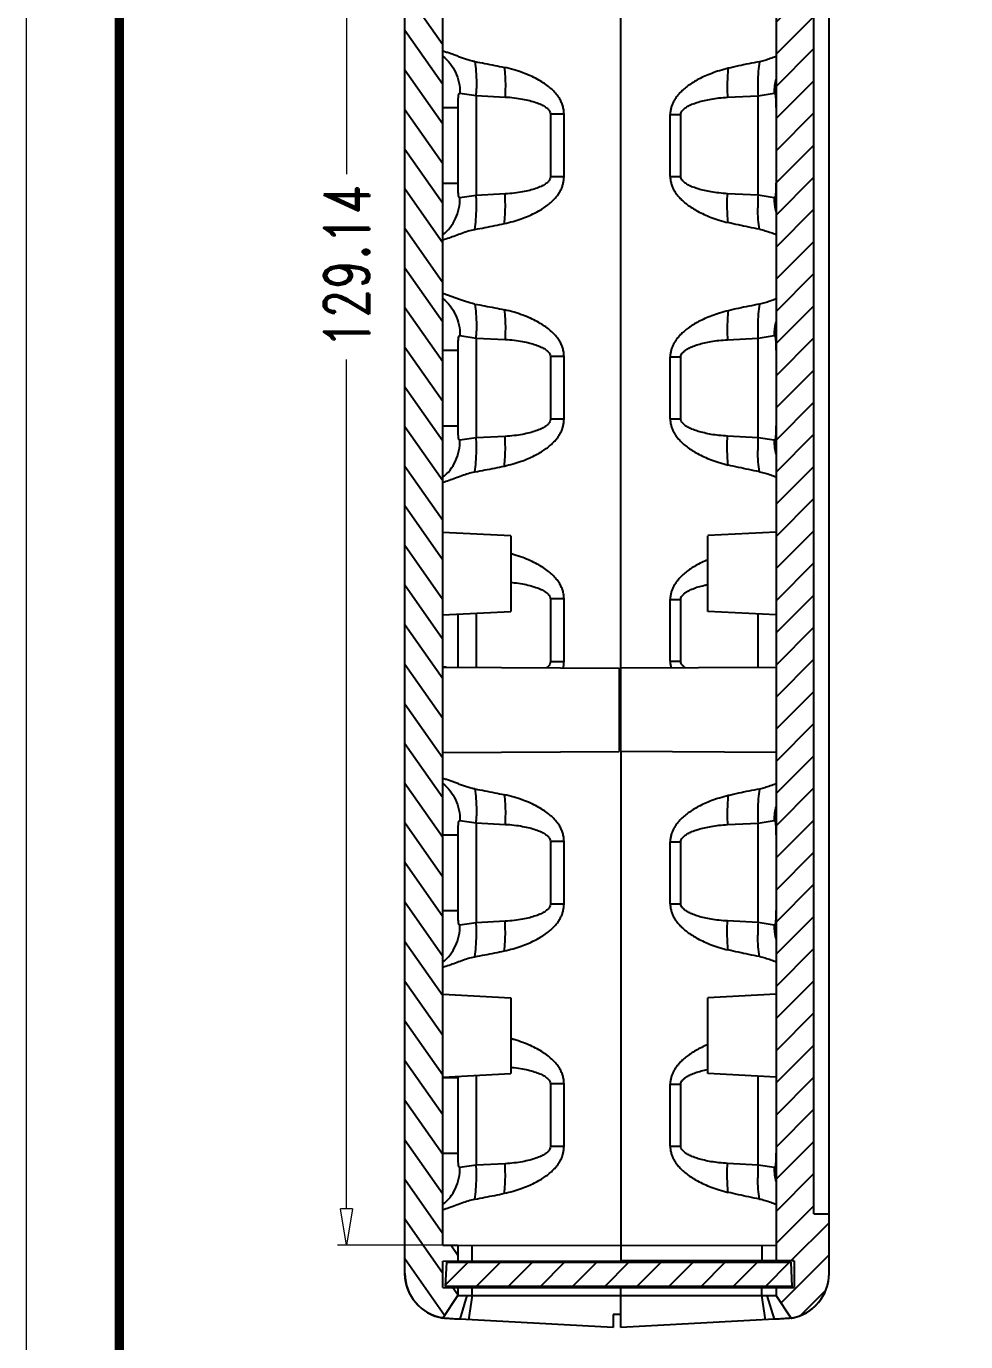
# Model space of a CAD drawing. Header units: millimetres. Extents: x 2279 to 2636, y 1024 to 1272.
# Drawn here: x 2279.2 to 2341.2, y 1108 to 1194.8 of the extents above; entities that cross this region are included whole.
import ezdxf

# ---------------------------------------------------------------- set-up
doc = ezdxf.new("R2010")
doc.units = ezdxf.units.MM
doc.layers.add('06___PRT_ALL_SURFS', color=7, linetype='Continuous')
doc.layers.add('3_ALL_AXES', color=7, linetype='Continuous')
doc.layers.add('dim', color=82, linetype='Continuous', lineweight=9)
doc.layers.add('from', color=7, linetype='Continuous', lineweight=13)
doc.styles.add('ROMAND', font='romand.shx', dxfattribs={"width": 0.75, "bigfont": 'gbcbig.shx'})
doc.dimstyles.new('YanXiu', dxfattribs={"dimtxt": 2.5, "dimasz": 2.2, "dimexe": 1, "dimexo": 0, "dimgap": 0.66, "dimtad": 0, "dimzin": 9, "dimdsep": 46, "dimtxsty": 'ROMAND', "dimblk": 'CLOSEDBLANK', "dimcen": 0, "dimclrd": 3, "dimclre": 3, "dimclrt": 7, "dimazin": 2, "dimtfac": 1, "dimtofl": 0, "dimtmove": 0, "dimatfit": 3, "dimldrblk": 'CLOSEDBLANK', "dimfxl": 1, "dimlwd": 5, "dimlwe": 5, "dimarcsym": 0})
pattern_1 = [(45, (2071.6369, 959.1984), (-1.06066, 1.06066), [])]

# ---------------------------------------------------------------- blocks, each defined once
blk = doc.blocks.new('_ClosedBlank')
at = {"color": 0, "linetype": 'ByBlock', "lineweight": -2}
for p, q in [((-1, 0.167), (0, 0)), ((-1, 0.167), (-1, -0.167)), ((0, 0), (-1, -0.167))]:
    blk.add_line(p, q, dxfattribs=at)
blk = doc.blocks.new('*D46')
at = {"layer": 'Defpoints', "color": 0}
for p in [(2306.724, 1243.503), (2300.37, 1114.364), (2306.724, 1114.364)]:
    blk.add_point(p, dxfattribs=at)
at = {"layer": 'dim', "color": 3, "lineweight": 5}
for p, q in [((2306.724, 1243.503), (2299.77, 1243.503)), ((2300.37, 1241.103), (2300.37, 1185.051)), ((2300.37, 1116.764), (2300.37, 1172.816)), ((2306.724, 1114.364), (2299.77, 1114.364))]:
    blk.add_line(p, q, dxfattribs=at)
at = {"layer": 'dim', "color": 3, "lineweight": 5, "xscale": 2.4, "yscale": 2.4, "zscale": 2.4}
for p, rotation in [((2300.37, 1243.503), 90), ((2300.37, 1114.364), 270)]:
    blk.add_blockref('_ClosedBlank', p, dxfattribs=dict(at, rotation=rotation))
at = {"layer": 'dim', "color": 7, "insert": (2300.37, 1178.934), "char_height": 3, "attachment_point": 5, "rotation": 90, "style": 'ROMAND'}
blk.add_mtext('129.14', dxfattribs=at)

msp = doc.modelspace()

# ---------------------------------------------------------------- hatches: boundary and pattern name
at = {"linetype": 'Continuous'}
h = msp.add_hatch(dxfattribs=at)
h.set_pattern_fill('DEFAULT__6', color=2, scale=1.5, angle=125, style=0, pattern_type=0)
h.set_pattern_definition([(125, (2071.6369, 959.1984), (-1.228728, -0.8603647), [])])
edge = h.paths.add_edge_path()
edge.add_line((2304.224, 1112.501), (2304.224, 1245.366))
edge.add_spline(control_points=[(2304.224, 1245.366), (2304.224, 1246.898), (2305.213, 1248.069), (2306.724, 1248.324)], knot_values=[0, 0, 0, 0, 1, 1, 1, 1], weights=[1, 0.842508, 0.842508, 1], degree=3, periodic=0)
edge.add_line((2306.724, 1248.324), (2307.724, 1246.834))
edge.add_line((2307.724, 1246.834), (2307.724, 1246.315))
edge.add_line((2306.724, 1246.313), (2307.724, 1246.315))
edge.add_line((2306.724, 1244.554), (2306.724, 1246.313))
edge.add_line((2306.724, 1244.554), (2307.724, 1244.552))
edge.add_line((2307.724, 1244.552), (2307.724, 1243.505))
edge.add_line((2306.724, 1243.503), (2307.724, 1243.505))
edge.add_line((2306.724, 1114.364), (2306.724, 1243.503))
edge.add_line((2306.724, 1114.364), (2307.724, 1114.362))
edge.add_line((2307.724, 1114.362), (2307.724, 1113.315))
edge.add_line((2306.724, 1113.313), (2307.724, 1113.315))
edge.add_line((2306.724, 1111.554), (2306.724, 1113.313))
edge.add_line((2306.724, 1111.554), (2307.724, 1111.552))
edge.add_line((2307.724, 1111.552), (2307.724, 1111.034))
edge.add_line((2306.724, 1109.543), (2307.724, 1111.034))
edge.add_spline(control_points=[(2306.724, 1109.543), (2305.213, 1109.798), (2304.224, 1110.969), (2304.224, 1112.501)], knot_values=[0, 0, 0, 0, 1, 1, 1, 1], weights=[1, 0.842508, 0.842508, 1], degree=3, periodic=0)
h = msp.add_hatch(dxfattribs=at)
h.set_pattern_fill('DEFAULT__7', color=2, scale=1.5, angle=45, style=0, pattern_type=0)
h.set_pattern_definition(pattern_1)
edge = h.paths.add_edge_path()
edge.add_line((2332.224, 1112.501), (2332.224, 1116.416))
edge.add_spline(control_points=[(2329.724, 1109.543), (2331.235, 1109.798), (2332.224, 1110.969), (2332.224, 1112.501)], knot_values=[0, 0, 0, 0, 1, 1, 1, 1], weights=[1, 0.842508, 0.842508, 1], degree=3, periodic=0)
edge.add_line((2329.724, 1109.543), (2328.724, 1111.034))
edge.add_line((2328.724, 1111.552), (2328.724, 1111.034))
edge.add_line((2329.924, 1111.554), (2328.724, 1111.552))
edge.add_line((2329.924, 1113.314), (2329.924, 1111.554))
edge.add_line((2329.924, 1113.314), (2328.724, 1113.316))
edge.add_line((2328.724, 1244.552), (2328.724, 1113.316))
edge.add_line((2329.924, 1244.554), (2328.724, 1244.552))
edge.add_line((2329.924, 1246.314), (2329.924, 1244.554))
edge.add_line((2329.924, 1246.314), (2328.724, 1246.316))
edge.add_line((2328.724, 1246.834), (2328.724, 1246.316))
edge.add_line((2329.724, 1248.324), (2328.724, 1246.834))
edge.add_spline(control_points=[(2332.224, 1245.366), (2332.224, 1246.898), (2331.235, 1248.069), (2329.724, 1248.324)], knot_values=[0, 0, 0, 0, 1, 1, 1, 1], weights=[1, 0.842508, 0.842508, 1], degree=3, periodic=0)
edge.add_line((2332.224, 1241.451), (2332.224, 1245.366))
edge.add_line((2331.224, 1241.434), (2332.224, 1241.451))
edge.add_line((2331.224, 1116.434), (2331.224, 1241.434))
edge.add_line((2331.224, 1116.434), (2332.224, 1116.416))
h = msp.add_hatch(dxfattribs=at)
h.set_pattern_fill('DEFAULT__5', color=2, scale=1.5, angle=45, style=0, pattern_type=0)
h.set_pattern_definition(pattern_1)
edge = h.paths.add_edge_path()
edge.add_line((2306.958, 1113.234), (2329.69, 1113.234))
edge.add_line((2329.69, 1113.234), (2329.774, 1111.634))
edge.add_line((2329.774, 1111.634), (2306.874, 1111.634))
edge.add_line((2306.958, 1113.234), (2306.874, 1111.634))

# ---------------------------------------------------------------- linework, layer by layer
at = {"color": 7, "linetype": 'Continuous'}
for p, q in [((2304.224, 1112.501), (2304.224, 1245.366)), ((2304.224, 1112.501), (2304.224, 1245.366)), ((2332.224, 1112.501), (2332.224, 1245.366)), ((2328.724, 1244.552), (2328.724, 1113.316)), ((2328.724, 1244.552), (2328.724, 1113.316)), ((2306.724, 1114.364), (2306.724, 1243.503)), ((2306.724, 1114.364), (2306.724, 1243.503)), ((2331.224, 1116.434), (2331.224, 1241.434)), ((2331.224, 1116.434), (2331.224, 1241.434)), ((2318.474, 1146.935), (2318.474, 1205.434)), ((2306.724, 1189.43), (2307.733, 1189.43)), ((2314.725, 1189.006), (2313.824, 1189.006)), ((2314.725, 1184.862), (2314.725, 1189.006)), ((2321.737, 1188.978), (2322.439, 1188.978)), ((2321.737, 1184.89), (2321.737, 1188.978)), ((2306.724, 1184.437), (2307.733, 1184.437)), ((2314.725, 1184.862), (2313.824, 1184.862)), ((2321.737, 1184.89), (2322.439, 1184.89)), ((2306.724, 1173.43), (2307.733, 1173.43)), ((2314.725, 1173.006), (2313.824, 1173.006)), ((2314.725, 1168.862), (2314.725, 1173.006)), ((2321.737, 1168.89), (2321.737, 1172.978)), ((2321.737, 1172.978), (2322.439, 1172.978)), ((2314.725, 1168.862), (2313.824, 1168.862)), ((2321.737, 1168.89), (2322.439, 1168.89)), ((2306.724, 1168.437), (2307.733, 1168.437)), ((2306.724, 1161.419), (2311.224, 1161.184)), ((2311.224, 1161.183), (2311.224, 1156.184)), ((2328.724, 1161.419), (2324.224, 1161.184)), ((2324.224, 1156.184), (2324.224, 1161.183)), ((2314.725, 1157.006), (2313.824, 1157.006)), ((2314.725, 1152.862), (2314.725, 1157.006)), ((2321.737, 1152.89), (2321.737, 1156.978)), ((2321.737, 1156.978), (2322.439, 1156.978)), ((2306.724, 1155.948), (2311.224, 1156.184)), ((2328.724, 1155.948), (2324.224, 1156.184)), ((2314.725, 1152.862), (2313.824, 1152.862)), ((2321.737, 1152.89), (2322.439, 1152.89)), ((2306.724, 1152.495), (2318.374, 1152.434)), ((2318.374, 1152.433), (2318.374, 1146.935)), ((2328.724, 1152.487), (2318.474, 1152.434)), ((2306.724, 1146.873), (2318.374, 1146.934)), ((2318.474, 1146.934), (2318.474, 1113.234)), ((2328.724, 1146.88), (2318.474, 1146.934)), ((2306.724, 1141.43), (2307.733, 1141.43)), ((2314.725, 1141.006), (2313.824, 1141.006)), ((2314.725, 1136.862), (2314.725, 1141.006)), ((2321.737, 1136.89), (2321.737, 1140.978)), ((2321.737, 1140.978), (2322.439, 1140.978)), ((2306.724, 1136.437), (2307.733, 1136.437)), ((2314.725, 1136.862), (2313.824, 1136.862)), ((2321.737, 1136.89), (2322.439, 1136.89)), ((2306.724, 1130.919), (2311.224, 1130.684)), ((2311.224, 1130.683), (2311.224, 1125.684)), ((2328.724, 1130.919), (2324.224, 1130.684)), ((2324.224, 1125.684), (2324.224, 1130.683)), ((2306.724, 1125.448), (2311.224, 1125.684)), ((2306.724, 1125.43), (2307.733, 1125.43)), ((2328.724, 1125.448), (2324.224, 1125.684)), ((2314.725, 1125.006), (2313.824, 1125.006)), ((2314.725, 1120.862), (2314.725, 1125.006)), ((2321.737, 1120.89), (2321.737, 1124.978)), ((2321.737, 1124.978), (2322.439, 1124.978)), ((2314.725, 1120.862), (2313.824, 1120.862)), ((2321.737, 1120.89), (2322.439, 1120.89)), ((2306.724, 1120.437), (2307.733, 1120.437)), ((2331.224, 1116.434), (2332.224, 1116.416)), ((2331.224, 1116.434), (2332.224, 1116.416)), ((2332.224, 1112.501), (2332.224, 1116.416)), ((2306.724, 1114.364), (2318.474, 1114.334)), ((2306.724, 1114.364), (2307.724, 1114.362)), ((2307.724, 1114.362), (2307.724, 1113.315)), ((2307.724, 1114.362), (2307.724, 1113.315)), ((2308.671, 1113.317), (2308.671, 1114.359)), ((2318.474, 1114.334), (2328.724, 1114.36)), ((2327.776, 1114.358), (2327.776, 1113.317)), ((2306.724, 1113.313), (2318.474, 1113.334)), ((2306.724, 1113.313), (2307.724, 1113.315)), ((2306.724, 1111.554), (2306.724, 1113.313)), ((2306.724, 1111.554), (2306.724, 1113.313)), ((2306.958, 1113.234), (2306.874, 1111.634)), ((2306.958, 1113.234), (2306.874, 1111.634)), ((2306.958, 1113.234), (2329.69, 1113.234)), ((2306.958, 1113.234), (2329.69, 1113.234)), ((2329.924, 1113.314), (2318.474, 1113.334)), ((2329.924, 1113.314), (2328.724, 1113.316)), ((2329.69, 1113.234), (2329.774, 1111.634)), ((2329.69, 1113.234), (2329.774, 1111.634)), ((2329.924, 1113.314), (2329.924, 1111.554)), ((2329.924, 1113.314), (2329.924, 1111.554)), ((2306.724, 1111.554), (2318.474, 1111.534)), ((2306.724, 1111.554), (2307.724, 1111.552)), ((2329.774, 1111.634), (2306.874, 1111.634)), ((2329.774, 1111.634), (2306.874, 1111.634)), ((2307.724, 1111.552), (2307.724, 1111.034)), ((2307.724, 1111.552), (2307.724, 1111.034)), ((2308.671, 1111.034), (2308.671, 1111.551)), ((2318.474, 1108.934), (2318.474, 1111.634)), ((2318.474, 1111.534), (2329.924, 1111.554)), ((2327.776, 1111.034), (2327.776, 1111.55)), ((2329.924, 1111.554), (2328.724, 1111.552)), ((2328.724, 1111.552), (2328.724, 1111.034)), ((2328.724, 1111.552), (2328.724, 1111.034)), ((2306.724, 1109.543), (2307.724, 1111.034)), ((2306.724, 1109.543), (2307.724, 1111.034)), ((2308.302, 1111.034), (2307.837, 1109.465)), ((2308.671, 1111.034), (2308.43, 1109.434)), ((2308.671, 1111.034), (2327.776, 1111.034)), ((2328.018, 1109.434), (2327.776, 1111.034)), ((2328.611, 1109.465), (2328.141, 1111.034)), ((2329.724, 1109.543), (2328.724, 1111.034)), ((2329.724, 1109.543), (2328.724, 1111.034)), ((2317.974, 1108.934), (2307.837, 1109.465)), ((2318.474, 1109.788), (2317.974, 1109.784)), ((2317.974, 1109.784), (2317.974, 1108.934)), ((2328.611, 1109.465), (2318.474, 1108.934))]:
    msp.add_line(p, q, dxfattribs=at)
for centre, radius, start, end in [((2340.923, 1190.921), 13.406, 179.42987, 181.00403), ((2331.841, 1190.417), 3.247, 163.74061, 180.53272), ((2293.917, 1190.952), 15.029, 357.23345, 359.02519), ((2341.778, 1190.937), 14.262, 181.00804, 182.88206), ((2293.917, 1182.915), 15.029, 0.97481, 2.76655), ((2341.778, 1182.93), 14.262, 177.11794, 178.99196), ((2331.841, 1183.451), 3.247, 179.46674, 196.26082), ((2340.923, 1182.946), 13.406, 178.99597, 180.57015), ((2293.917, 1174.952), 15.029, 357.23345, 359.02519), ((2340.923, 1174.921), 13.406, 179.42987, 181.00403), ((2341.778, 1174.937), 14.262, 181.00804, 182.88206), ((2331.841, 1174.417), 3.247, 163.74061, 180.53272), ((2293.917, 1166.915), 15.029, 0.97481, 2.76655), ((2341.778, 1166.93), 14.262, 177.11794, 178.99196), ((2340.923, 1166.946), 13.406, 178.99597, 180.57015), ((2331.841, 1167.451), 3.247, 179.46674, 196.26082), ((2327.215, 1152.375), 7.814, 112.52002, 113.41391), ((2323.498, 1152.894), 1.761, 180.14838, 194.59979), ((2331.841, 1142.417), 3.247, 163.74061, 180.53272), ((2293.917, 1142.952), 15.029, 357.23345, 359.02519), ((2340.923, 1142.921), 13.406, 179.42987, 181.00403), ((2341.778, 1142.937), 14.262, 181.00804, 182.88206), ((2293.917, 1134.915), 15.029, 0.97481, 2.76655), ((2341.778, 1134.93), 14.262, 177.11794, 178.99196), ((2340.923, 1134.946), 13.406, 178.99597, 180.57015), ((2331.841, 1135.451), 3.247, 179.46674, 196.26082), ((2308.808, 1118.952), 9.347, 74.44168, 75.01257), ((2293.917, 1118.915), 15.029, 0.97481, 2.76655), ((2340.923, 1118.946), 13.406, 178.99597, 180.57015), ((2341.778, 1118.93), 14.262, 177.11794, 178.99196), ((2331.841, 1119.451), 3.247, 179.46674, 196.26082), ((2307.224, 1112.501), 3, 180, 260.40593), ((2329.224, 1112.501), 3, 279.59407, 0)]:
    msp.add_arc(centre, radius, start, end, dxfattribs=at)
for points, start_tangent, end_tangent in [([(2308.838, 1192.47), (2308.511, 1192.544), (2308.221, 1192.633), (2307.955, 1192.725), (2307.705, 1192.818), (2307.461, 1192.909), (2307.217, 1192.997), (2306.972, 1193.081), (2306.724, 1193.157)], (-0.984557, 0.175066), (-0.960427, 0.278532)), ([(2306.724, 1192.831), (2307.201, 1192.352), (2307.561, 1191.763), (2307.782, 1191.095), (2307.854, 1190.388)], (0.786658, -0.617389), (-0.008303, -0.999966)), ([(2328.724, 1192.805), (2328.341, 1192.665), (2327.978, 1192.547), (2327.632, 1192.464)], (-0.93581, -0.352505), (-0.982588, -0.185795)), ([(2308.838, 1192.47), (2309.498, 1192.349), (2310.147, 1192.221), (2310.786, 1192.087)], (0.984586, -0.174902), (0.977128, -0.212654)), ([(2308.838, 1192.47), (2308.914, 1191.828), (2308.945, 1191.061), (2308.944, 1190.697)], (0.171694, -0.98515), (-0.016828, -0.999858)), ([(2314.725, 1189.006), (2314.703, 1189.285), (2314.642, 1189.556), (2314.541, 1189.815), (2314.401, 1190.068), (2314.218, 1190.32), (2313.983, 1190.574), (2313.693, 1190.827), (2313.349, 1191.074), (2312.954, 1191.308), (2312.504, 1191.53), (2311.996, 1191.737), (2311.425, 1191.925), (2310.786, 1192.087)], (-0.005317, 0.999986), (-0.977139, 0.212602)), ([(2310.786, 1192.087), (2310.836, 1191.5), (2310.852, 1190.835), (2310.835, 1190.132)], (0.120755, -0.992682), (-0.048083, -0.998843)), ([(2325.565, 1192.026), (2324.992, 1191.87), (2324.48, 1191.695), (2324.021, 1191.507), (2323.613, 1191.308), (2323.25, 1191.101), (2322.93, 1190.886), (2322.653, 1190.668), (2322.419, 1190.45), (2322.228, 1190.237), (2322.075, 1190.03), (2321.954, 1189.826), (2321.861, 1189.622), (2321.793, 1189.413), (2321.751, 1189.197), (2321.737, 1188.978)], (-0.972516, -0.232835), (-0.003102, -0.999995)), ([(2325.565, 1192.026), (2325.515, 1191.448), (2325.499, 1190.799), (2325.517, 1190.114)], (-0.121038, -0.992648), (0.05009, -0.998745)), ([(2327.632, 1192.464), (2326.929, 1192.326), (2326.24, 1192.18), (2325.565, 1192.026)], (-0.982609, -0.185688), (-0.972509, -0.232866)), ([(2327.632, 1192.464), (2327.551, 1191.823), (2327.518, 1191.054)], (-0.181681, -0.983357), (-0.010074, -0.999949)), ([(2310.786, 1181.78), (2311.365, 1181.925), (2311.886, 1182.09), (2312.354, 1182.271), (2312.774, 1182.465), (2313.148, 1182.669), (2313.481, 1182.882), (2313.769, 1183.101), (2314.012, 1183.322), (2314.211, 1183.538), (2314.37, 1183.751), (2314.497, 1183.964), (2314.596, 1184.179), (2314.667, 1184.4), (2314.709, 1184.629), (2314.725, 1184.862)], (0.977139, 0.212602), (0.005323, 0.999986)), ([(2321.737, 1184.89), (2321.755, 1184.646), (2321.805, 1184.409), (2321.888, 1184.18), (2322.002, 1183.955), (2322.15, 1183.731), (2322.339, 1183.502), (2322.573, 1183.27), (2322.852, 1183.039), (2323.177, 1182.813), (2323.547, 1182.595), (2323.967, 1182.385), (2324.44, 1182.187), (2324.971, 1182.004), (2325.565, 1181.842)], (0.00313, -0.999995), (0.972516, -0.232835)), ([(2306.724, 1181.036), (2307.201, 1181.515), (2307.561, 1182.105), (2307.782, 1182.772), (2307.854, 1183.479)], (0.786643, 0.617408), (-0.008293, 0.999966)), ([(2310.786, 1181.78), (2310.836, 1182.368), (2310.852, 1183.032), (2310.835, 1183.736)], (0.120755, 0.992682), (-0.048083, 0.998843)), ([(2325.565, 1181.842), (2325.515, 1182.42), (2325.499, 1183.068), (2325.517, 1183.753)], (-0.121038, 0.992648), (0.05009, 0.998745)), ([(2308.838, 1181.397), (2308.914, 1182.039), (2308.945, 1182.807), (2308.944, 1183.171)], (0.171694, 0.98515), (-0.016828, 0.999858)), ([(2327.632, 1181.403), (2327.551, 1182.045), (2327.518, 1182.813)], (-0.181681, 0.983357), (-0.010074, 0.999949)), ([(2308.838, 1181.397), (2309.498, 1181.519), (2310.147, 1181.646), (2310.786, 1181.78)], (0.984586, 0.174902), (0.977128, 0.212654)), ([(2327.632, 1181.403), (2326.929, 1181.541), (2326.24, 1181.687), (2325.565, 1181.842)], (-0.982609, 0.185688), (-0.972509, 0.232866)), ([(2306.724, 1180.71), (2307.142, 1180.844), (2307.56, 1180.995), (2307.978, 1181.15), (2308.403, 1181.293), (2308.838, 1181.397)], (0.960426, 0.278534), (0.984557, 0.175062)), ([(2327.632, 1181.403), (2328.005, 1181.312), (2328.373, 1181.191), (2328.724, 1181.062)], (0.982589, -0.185795), (0.93581, -0.352505)), ([(2308.838, 1176.47), (2308.511, 1176.544), (2308.221, 1176.633), (2307.955, 1176.725), (2307.705, 1176.818), (2307.461, 1176.909), (2307.217, 1176.997), (2306.972, 1177.081), (2306.724, 1177.157)], (-0.984557, 0.175066), (-0.960427, 0.278532)), ([(2306.724, 1176.831), (2307.201, 1176.352), (2307.561, 1175.763), (2307.782, 1175.095), (2307.854, 1174.388)], (0.786658, -0.617389), (-0.008303, -0.999966)), ([(2308.838, 1176.47), (2309.498, 1176.349), (2310.147, 1176.221), (2310.786, 1176.087)], (0.984586, -0.174902), (0.977128, -0.212654)), ([(2308.838, 1176.47), (2308.914, 1175.828), (2308.945, 1175.061), (2308.944, 1174.697)], (0.171694, -0.98515), (-0.016828, -0.999858)), ([(2327.632, 1176.464), (2326.929, 1176.326), (2326.24, 1176.18), (2325.565, 1176.026)], (-0.982609, -0.185688), (-0.972509, -0.232866)), ([(2327.632, 1176.464), (2327.551, 1175.823), (2327.518, 1175.054)], (-0.181681, -0.983357), (-0.010074, -0.999949)), ([(2328.724, 1176.805), (2328.341, 1176.665), (2327.978, 1176.547), (2327.632, 1176.464)], (-0.93581, -0.352505), (-0.982588, -0.185795)), ([(2314.725, 1173.006), (2314.703, 1173.285), (2314.642, 1173.556), (2314.541, 1173.815), (2314.401, 1174.068), (2314.218, 1174.32), (2313.983, 1174.574), (2313.693, 1174.827), (2313.349, 1175.074), (2312.954, 1175.308), (2312.504, 1175.53), (2311.996, 1175.737), (2311.425, 1175.925), (2310.786, 1176.087)], (-0.005317, 0.999986), (-0.977139, 0.212602)), ([(2310.786, 1176.087), (2310.836, 1175.5), (2310.852, 1174.835), (2310.835, 1174.132)], (0.120755, -0.992682), (-0.048083, -0.998843)), ([(2325.565, 1176.026), (2324.992, 1175.87), (2324.48, 1175.695), (2324.021, 1175.507), (2323.613, 1175.308), (2323.25, 1175.101), (2322.93, 1174.886), (2322.653, 1174.668), (2322.419, 1174.45), (2322.228, 1174.237), (2322.075, 1174.03), (2321.954, 1173.826), (2321.861, 1173.622), (2321.793, 1173.413), (2321.751, 1173.197), (2321.737, 1172.978)], (-0.972516, -0.232835), (-0.003102, -0.999995)), ([(2325.565, 1176.026), (2325.515, 1175.448), (2325.499, 1174.799), (2325.517, 1174.114)], (-0.121038, -0.992648), (0.05009, -0.998745)), ([(2310.786, 1165.78), (2311.365, 1165.925), (2311.886, 1166.09), (2312.354, 1166.271), (2312.774, 1166.465), (2313.148, 1166.669), (2313.481, 1166.882), (2313.769, 1167.101), (2314.012, 1167.322), (2314.211, 1167.538), (2314.37, 1167.751), (2314.497, 1167.964), (2314.596, 1168.179), (2314.667, 1168.4), (2314.709, 1168.629), (2314.725, 1168.862)], (0.977139, 0.212602), (0.005323, 0.999986)), ([(2321.737, 1168.89), (2321.755, 1168.646), (2321.805, 1168.409), (2321.888, 1168.18), (2322.002, 1167.955), (2322.15, 1167.731), (2322.339, 1167.502), (2322.573, 1167.27), (2322.852, 1167.039), (2323.177, 1166.813), (2323.547, 1166.595), (2323.967, 1166.385), (2324.44, 1166.187), (2324.971, 1166.004), (2325.565, 1165.842)], (0.00313, -0.999995), (0.972516, -0.232835)), ([(2310.786, 1165.78), (2310.836, 1166.368), (2310.852, 1167.032), (2310.835, 1167.736)], (0.120755, 0.992682), (-0.048083, 0.998843)), ([(2325.565, 1165.842), (2325.515, 1166.42), (2325.499, 1167.068), (2325.517, 1167.753)], (-0.121038, 0.992648), (0.05009, 0.998745)), ([(2306.724, 1165.036), (2307.201, 1165.515), (2307.561, 1166.105), (2307.782, 1166.772), (2307.854, 1167.479)], (0.786643, 0.617408), (-0.008293, 0.999966)), ([(2308.838, 1165.397), (2308.914, 1166.039), (2308.945, 1166.807), (2308.944, 1167.171)], (0.171694, 0.98515), (-0.016828, 0.999858)), ([(2327.632, 1165.403), (2327.551, 1166.045), (2327.518, 1166.813)], (-0.181681, 0.983357), (-0.010074, 0.999949)), ([(2306.724, 1164.71), (2307.142, 1164.844), (2307.56, 1164.995), (2307.978, 1165.15), (2308.403, 1165.293), (2308.838, 1165.397)], (0.960426, 0.278534), (0.984557, 0.175062)), ([(2308.838, 1165.397), (2309.498, 1165.519), (2310.147, 1165.646), (2310.786, 1165.78)], (0.984586, 0.174902), (0.977128, 0.212654)), ([(2327.632, 1165.403), (2326.929, 1165.541), (2326.24, 1165.687), (2325.565, 1165.842)], (-0.982609, 0.185688), (-0.972509, 0.232866)), ([(2327.632, 1165.403), (2328.005, 1165.312), (2328.373, 1165.191), (2328.724, 1165.062)], (0.982589, -0.185795), (0.93581, -0.352505)), ([(2314.725, 1157.006), (2314.703, 1157.285), (2314.642, 1157.556), (2314.541, 1157.815), (2314.401, 1158.068), (2314.218, 1158.32), (2313.983, 1158.574), (2313.693, 1158.827), (2313.349, 1159.074), (2312.954, 1159.308), (2312.504, 1159.53), (2311.996, 1159.737), (2311.425, 1159.925), (2311.225, 1159.981)], (-0.005317, 0.999986), (-0.965981, 0.258613)), ([(2324.11, 1159.546), (2324.021, 1159.507), (2323.613, 1159.308), (2323.25, 1159.101), (2322.93, 1158.886), (2322.653, 1158.668), (2322.419, 1158.45), (2322.228, 1158.237), (2322.075, 1158.03), (2321.954, 1157.826), (2321.861, 1157.622), (2321.793, 1157.413), (2321.751, 1157.197), (2321.737, 1156.978)], (-0.917644, -0.397403), (-0.003102, -0.999995)), ([(2314.679, 1152.452), (2314.709, 1152.629), (2314.725, 1152.862)], (0.214556, 0.976712), (0.005323, 0.999986)), ([(2306.724, 1152.541), (2306.952, 1152.508), (2306.99, 1152.497)], (0.998936, -0.046109), (0.954999, -0.29661)), ([(2308.838, 1144.47), (2308.511, 1144.544), (2308.221, 1144.633), (2307.955, 1144.725), (2307.705, 1144.818), (2307.461, 1144.909), (2307.217, 1144.997), (2306.972, 1145.081), (2306.724, 1145.157)], (-0.984557, 0.175066), (-0.960427, 0.278532)), ([(2306.724, 1144.831), (2307.201, 1144.352), (2307.561, 1143.763), (2307.782, 1143.095), (2307.854, 1142.388)], (0.786658, -0.617389), (-0.008303, -0.999966)), ([(2308.838, 1144.47), (2309.498, 1144.349), (2310.147, 1144.221), (2310.786, 1144.087)], (0.984586, -0.174902), (0.977128, -0.212654)), ([(2308.838, 1144.47), (2308.914, 1143.828), (2308.945, 1143.061), (2308.944, 1142.697)], (0.171694, -0.98515), (-0.016828, -0.999858)), ([(2327.632, 1144.464), (2326.929, 1144.326), (2326.24, 1144.18), (2325.565, 1144.026)], (-0.982609, -0.185688), (-0.972509, -0.232866)), ([(2327.632, 1144.464), (2327.551, 1143.823), (2327.518, 1143.054)], (-0.181681, -0.983357), (-0.010074, -0.999949)), ([(2328.724, 1144.805), (2328.341, 1144.665), (2327.978, 1144.547), (2327.632, 1144.464)], (-0.93581, -0.352505), (-0.982588, -0.185795)), ([(2314.725, 1141.006), (2314.703, 1141.285), (2314.642, 1141.556), (2314.541, 1141.815), (2314.401, 1142.068), (2314.218, 1142.32), (2313.983, 1142.574), (2313.693, 1142.827), (2313.349, 1143.074), (2312.954, 1143.308), (2312.504, 1143.53), (2311.996, 1143.737), (2311.425, 1143.925), (2310.786, 1144.087)], (-0.005317, 0.999986), (-0.977139, 0.212602)), ([(2310.786, 1144.087), (2310.836, 1143.5), (2310.852, 1142.835), (2310.835, 1142.132)], (0.120755, -0.992682), (-0.048083, -0.998843)), ([(2325.565, 1144.026), (2324.992, 1143.87), (2324.48, 1143.695), (2324.021, 1143.507), (2323.613, 1143.308), (2323.25, 1143.101), (2322.93, 1142.886), (2322.653, 1142.668), (2322.419, 1142.45), (2322.228, 1142.237), (2322.075, 1142.03), (2321.954, 1141.826), (2321.861, 1141.622), (2321.793, 1141.413), (2321.751, 1141.197), (2321.737, 1140.978)], (-0.972516, -0.232835), (-0.003102, -0.999995)), ([(2325.565, 1144.026), (2325.515, 1143.448), (2325.499, 1142.799), (2325.517, 1142.114)], (-0.121038, -0.992648), (0.05009, -0.998745)), ([(2310.786, 1133.78), (2311.365, 1133.925), (2311.886, 1134.09), (2312.354, 1134.271), (2312.774, 1134.465), (2313.148, 1134.669), (2313.481, 1134.882), (2313.769, 1135.101), (2314.012, 1135.322), (2314.211, 1135.538), (2314.37, 1135.751), (2314.497, 1135.964), (2314.596, 1136.179), (2314.667, 1136.4), (2314.709, 1136.629), (2314.725, 1136.862)], (0.977139, 0.212602), (0.005323, 0.999986)), ([(2321.737, 1136.89), (2321.755, 1136.646), (2321.805, 1136.409), (2321.888, 1136.18), (2322.002, 1135.955), (2322.15, 1135.731), (2322.339, 1135.502), (2322.573, 1135.27), (2322.852, 1135.039), (2323.177, 1134.813), (2323.547, 1134.595), (2323.967, 1134.385), (2324.44, 1134.187), (2324.971, 1134.004), (2325.565, 1133.842)], (0.00313, -0.999995), (0.972516, -0.232835)), ([(2310.786, 1133.78), (2310.836, 1134.368), (2310.852, 1135.032), (2310.835, 1135.736)], (0.120755, 0.992682), (-0.048083, 0.998843)), ([(2325.565, 1133.842), (2325.515, 1134.42), (2325.499, 1135.068), (2325.517, 1135.753)], (-0.121038, 0.992648), (0.05009, 0.998745)), ([(2306.724, 1133.036), (2307.201, 1133.515), (2307.561, 1134.105), (2307.782, 1134.772), (2307.854, 1135.479)], (0.786643, 0.617408), (-0.008293, 0.999966)), ([(2308.838, 1133.397), (2308.914, 1134.039), (2308.945, 1134.807), (2308.944, 1135.171)], (0.171694, 0.98515), (-0.016828, 0.999858)), ([(2327.632, 1133.403), (2327.551, 1134.045), (2327.518, 1134.813)], (-0.181681, 0.983357), (-0.010074, 0.999949)), ([(2308.838, 1133.397), (2309.498, 1133.519), (2310.147, 1133.646), (2310.786, 1133.78)], (0.984586, 0.174902), (0.977128, 0.212654)), ([(2327.632, 1133.403), (2326.929, 1133.541), (2326.24, 1133.687), (2325.565, 1133.842)], (-0.982609, 0.185688), (-0.972509, 0.232866)), ([(2306.724, 1132.71), (2307.142, 1132.844), (2307.56, 1132.995), (2307.978, 1133.15), (2308.403, 1133.293), (2308.838, 1133.397)], (0.960426, 0.278534), (0.984557, 0.175062)), ([(2327.632, 1133.403), (2328.005, 1133.312), (2328.373, 1133.191), (2328.724, 1133.062)], (0.982589, -0.185795), (0.93581, -0.352505)), ([(2314.725, 1125.006), (2314.703, 1125.285), (2314.642, 1125.556), (2314.541, 1125.815), (2314.401, 1126.068), (2314.218, 1126.32), (2313.983, 1126.574), (2313.693, 1126.827), (2313.349, 1127.074), (2312.954, 1127.308), (2312.504, 1127.53), (2311.996, 1127.737), (2311.425, 1127.925), (2311.315, 1127.956)], (-0.005317, 0.999986), (-0.963356, 0.268225)), ([(2324.222, 1127.594), (2324.021, 1127.507), (2323.613, 1127.308), (2323.25, 1127.101), (2322.93, 1126.886), (2322.653, 1126.668), (2322.419, 1126.45), (2322.228, 1126.237), (2322.075, 1126.03), (2321.954, 1125.826), (2321.861, 1125.622), (2321.793, 1125.413), (2321.751, 1125.197), (2321.737, 1124.978)], (-0.923732, -0.383039), (-0.003102, -0.999995)), ([(2310.786, 1117.78), (2311.365, 1117.925), (2311.886, 1118.09), (2312.354, 1118.271), (2312.774, 1118.465), (2313.148, 1118.669), (2313.481, 1118.882), (2313.769, 1119.101), (2314.012, 1119.322), (2314.211, 1119.538), (2314.37, 1119.751), (2314.497, 1119.964), (2314.596, 1120.179), (2314.667, 1120.4), (2314.709, 1120.629), (2314.725, 1120.862)], (0.977139, 0.212602), (0.005323, 0.999986)), ([(2321.737, 1120.89), (2321.755, 1120.646), (2321.805, 1120.409), (2321.888, 1120.18), (2322.002, 1119.955), (2322.15, 1119.731), (2322.339, 1119.502), (2322.573, 1119.27), (2322.852, 1119.039), (2323.177, 1118.813), (2323.547, 1118.595), (2323.967, 1118.385), (2324.44, 1118.187), (2324.971, 1118.004), (2325.565, 1117.842)], (0.00313, -0.999995), (0.972516, -0.232835)), ([(2306.724, 1117.036), (2307.201, 1117.515), (2307.561, 1118.105), (2307.782, 1118.772), (2307.854, 1119.479)], (0.786643, 0.617408), (-0.008293, 0.999966)), ([(2308.838, 1117.397), (2308.914, 1118.039), (2308.945, 1118.807), (2308.944, 1119.171)], (0.171694, 0.98515), (-0.016828, 0.999858)), ([(2310.786, 1117.78), (2310.836, 1118.368), (2310.852, 1119.032), (2310.835, 1119.736)], (0.120755, 0.992682), (-0.048083, 0.998843)), ([(2325.565, 1117.842), (2325.515, 1118.42), (2325.499, 1119.068), (2325.517, 1119.753)], (-0.121038, 0.992648), (0.05009, 0.998745)), ([(2327.632, 1117.403), (2327.551, 1118.045), (2327.518, 1118.813)], (-0.181681, 0.983357), (-0.010074, 0.999949)), ([(2306.724, 1116.71), (2307.142, 1116.844), (2307.56, 1116.995), (2307.978, 1117.15), (2308.403, 1117.293), (2308.838, 1117.397)], (0.960426, 0.278534), (0.984557, 0.175062)), ([(2308.838, 1117.397), (2309.498, 1117.519), (2310.147, 1117.646), (2310.786, 1117.78)], (0.984586, 0.174902), (0.977128, 0.212654)), ([(2327.632, 1117.403), (2326.929, 1117.541), (2326.24, 1117.687), (2325.565, 1117.842)], (-0.982609, 0.185688), (-0.972509, 0.232866)), ([(2327.632, 1117.403), (2328.005, 1117.312), (2328.373, 1117.191), (2328.724, 1117.062)], (0.982589, -0.185795), (0.93581, -0.352505)), ([(2306.724, 1109.543), (2306.694, 1109.548), (2306.664, 1109.554), (2306.634, 1109.56), (2306.604, 1109.566), (2306.574, 1109.572), (2306.544, 1109.579), (2306.514, 1109.586), (2306.484, 1109.594), (2306.453, 1109.602), (2306.423, 1109.61), (2306.393, 1109.618), (2306.363, 1109.627), (2306.333, 1109.637), (2306.302, 1109.646), (2306.272, 1109.656), (2306.242, 1109.666), (2306.212, 1109.677), (2306.182, 1109.688), (2306.152, 1109.699), (2306.122, 1109.711), (2306.092, 1109.723), (2306.062, 1109.735), (2306.032, 1109.748), (2306.002, 1109.761), (2305.972, 1109.775), (2305.943, 1109.788), (2305.913, 1109.803), (2305.884, 1109.817), (2305.854, 1109.832), (2305.825, 1109.847), (2305.796, 1109.863), (2305.767, 1109.879), (2305.738, 1109.895), (2305.709, 1109.912), (2305.68, 1109.929), (2305.652, 1109.946), (2305.623, 1109.964), (2305.595, 1109.982), (2305.567, 1110), (2305.539, 1110.019), (2305.511, 1110.038), (2305.484, 1110.057), (2305.456, 1110.077), (2305.429, 1110.097), (2305.402, 1110.118), (2305.375, 1110.139), (2305.348, 1110.16), (2305.322, 1110.181), (2305.296, 1110.203), (2305.27, 1110.225), (2305.244, 1110.247), (2305.218, 1110.27), (2305.193, 1110.293), (2305.168, 1110.316), (2305.143, 1110.34), (2305.119, 1110.364), (2305.095, 1110.388), (2305.071, 1110.412), (2305.047, 1110.437), (2305.023, 1110.462), (2305, 1110.487), (2304.977, 1110.513), (2304.955, 1110.539), (2304.932, 1110.565), (2304.91, 1110.591), (2304.889, 1110.618), (2304.867, 1110.644), (2304.846, 1110.671), (2304.826, 1110.699), (2304.805, 1110.726), (2304.785, 1110.754), (2304.765, 1110.782), (2304.746, 1110.81), (2304.727, 1110.838), (2304.708, 1110.867), (2304.689, 1110.896), (2304.671, 1110.925), (2304.654, 1110.954), (2304.636, 1110.983), (2304.619, 1111.013), (2304.602, 1111.042), (2304.586, 1111.072), (2304.57, 1111.102), (2304.554, 1111.132), (2304.539, 1111.162), (2304.524, 1111.193), (2304.51, 1111.223), (2304.495, 1111.254), (2304.482, 1111.284), (2304.468, 1111.315), (2304.455, 1111.346), (2304.442, 1111.377), (2304.43, 1111.408), (2304.418, 1111.439), (2304.406, 1111.47), (2304.395, 1111.502), (2304.384, 1111.533), (2304.374, 1111.564), (2304.364, 1111.596), (2304.354, 1111.627), (2304.344, 1111.659), (2304.335, 1111.69), (2304.327, 1111.722), (2304.318, 1111.753), (2304.311, 1111.785), (2304.303, 1111.816), (2304.296, 1111.848), (2304.289, 1111.88), (2304.282, 1111.911), (2304.276, 1111.943), (2304.27, 1111.974), (2304.265, 1112.006), (2304.26, 1112.037), (2304.255, 1112.069), (2304.251, 1112.1), (2304.247, 1112.131), (2304.243, 1112.162), (2304.24, 1112.194), (2304.237, 1112.225), (2304.234, 1112.256), (2304.231, 1112.287), (2304.229, 1112.318), (2304.228, 1112.349), (2304.226, 1112.379), (2304.225, 1112.41), (2304.224, 1112.44), (2304.224, 1112.471), (2304.224, 1112.501)], (-0.986013, 0.166667), (0, 1)), ([(2329.724, 1109.543), (2329.754, 1109.548), (2329.784, 1109.554), (2329.814, 1109.56), (2329.844, 1109.566), (2329.874, 1109.572), (2329.904, 1109.579), (2329.934, 1109.586), (2329.964, 1109.594), (2329.994, 1109.602), (2330.024, 1109.61), (2330.054, 1109.618), (2330.085, 1109.627), (2330.115, 1109.637), (2330.145, 1109.646), (2330.175, 1109.656), (2330.205, 1109.666), (2330.236, 1109.677), (2330.266, 1109.688), (2330.296, 1109.699), (2330.326, 1109.711), (2330.356, 1109.723), (2330.386, 1109.735), (2330.416, 1109.748), (2330.445, 1109.761), (2330.475, 1109.775), (2330.505, 1109.788), (2330.534, 1109.803), (2330.564, 1109.817), (2330.593, 1109.832), (2330.623, 1109.847), (2330.652, 1109.863), (2330.681, 1109.879), (2330.71, 1109.895), (2330.739, 1109.912), (2330.767, 1109.929), (2330.796, 1109.946), (2330.824, 1109.964), (2330.853, 1109.982), (2330.881, 1110), (2330.909, 1110.019), (2330.936, 1110.038), (2330.964, 1110.057), (2330.991, 1110.077), (2331.019, 1110.097), (2331.046, 1110.118), (2331.073, 1110.139), (2331.099, 1110.16), (2331.126, 1110.181), (2331.152, 1110.203), (2331.178, 1110.225), (2331.204, 1110.247), (2331.229, 1110.27), (2331.254, 1110.293), (2331.279, 1110.316), (2331.304, 1110.34), (2331.329, 1110.364), (2331.353, 1110.388), (2331.377, 1110.412), (2331.401, 1110.437), (2331.424, 1110.462), (2331.447, 1110.487), (2331.47, 1110.513), (2331.493, 1110.539), (2331.515, 1110.565), (2331.537, 1110.591), (2331.559, 1110.618), (2331.58, 1110.644), (2331.601, 1110.671), (2331.622, 1110.699), (2331.642, 1110.726), (2331.662, 1110.754), (2331.682, 1110.782), (2331.702, 1110.81), (2331.721, 1110.838), (2331.74, 1110.867), (2331.758, 1110.896), (2331.776, 1110.925), (2331.794, 1110.954), (2331.811, 1110.983), (2331.828, 1111.013), (2331.845, 1111.042), (2331.861, 1111.072), (2331.877, 1111.102), (2331.893, 1111.132), (2331.908, 1111.162), (2331.923, 1111.193), (2331.938, 1111.223), (2331.952, 1111.254), (2331.966, 1111.284), (2331.979, 1111.315), (2331.992, 1111.346), (2332.005, 1111.377), (2332.017, 1111.408), (2332.029, 1111.439), (2332.041, 1111.47), (2332.052, 1111.502), (2332.063, 1111.533), (2332.074, 1111.564), (2332.084, 1111.596), (2332.094, 1111.627), (2332.103, 1111.659), (2332.112, 1111.69), (2332.121, 1111.722), (2332.129, 1111.753), (2332.137, 1111.785), (2332.145, 1111.816), (2332.152, 1111.848), (2332.159, 1111.88), (2332.165, 1111.911), (2332.171, 1111.943), (2332.177, 1111.974), (2332.183, 1112.006), (2332.188, 1112.037), (2332.192, 1112.069), (2332.197, 1112.1), (2332.201, 1112.131), (2332.205, 1112.162), (2332.208, 1112.194), (2332.211, 1112.225), (2332.214, 1112.256), (2332.216, 1112.287), (2332.218, 1112.318), (2332.22, 1112.349), (2332.221, 1112.379), (2332.222, 1112.41), (2332.223, 1112.44), (2332.224, 1112.471), (2332.224, 1112.501)], (0.986013, 0.166667), (0, 1)), ([(2307.726, 1111.034), (2307.811, 1111.034), (2308.015, 1111.034), (2308.302, 1111.034)], (1, 0.00012), (1, 0.000051)), ([(2308.302, 1111.034), (2308.486, 1111.035), (2308.671, 1111.034)], (1, 0.000051), (1, 0)), ([(2327.776, 1111.034), (2327.961, 1111.035), (2328.141, 1111.034)], (1, 0), (1, -0.000051)), ([(2328.141, 1111.034), (2328.366, 1111.034), (2328.546, 1111.034), (2328.669, 1111.034), (2328.722, 1111.034)], (1, -0.000051), (1, -0.00013)), ([(2307.837, 1109.465), (2307.402, 1109.49), (2307.212, 1109.503), (2307.048, 1109.515), (2306.915, 1109.525), (2306.817, 1109.534), (2306.754, 1109.54), (2306.726, 1109.543)], (-0.99863, 0.052336), (-0.986166, 0.165759)), ([(2329.722, 1109.543), (2329.694, 1109.54), (2329.631, 1109.534), (2329.532, 1109.525), (2329.4, 1109.515), (2329.236, 1109.503), (2329.046, 1109.49), (2328.611, 1109.465)], (-0.986166, -0.16576), (-0.99863, -0.052336))]:
    msp.add_spline(points, degree=3, dxfattribs=dict(at, start_tangent=start_tangent, end_tangent=end_tangent))
at = {"layer": '06___PRT_ALL_SURFS', "color": 7, "linetype": 'Continuous'}
for p, q in [((2307.854, 1190.388), (2308.928, 1190.227)), ((2308.928, 1190.227), (2310.835, 1190.132)), ((2308.928, 1190.227), (2308.928, 1183.64)), ((2325.517, 1190.114), (2327.535, 1190.22)), ((2327.535, 1190.22), (2328.594, 1190.386)), ((2327.535, 1183.647), (2327.535, 1190.22)), ((2307.733, 1184.437), (2307.733, 1189.43)), ((2313.824, 1189.006), (2313.824, 1184.862)), ((2322.439, 1184.89), (2322.439, 1188.978)), ((2308.928, 1183.64), (2307.854, 1183.479)), ((2310.835, 1183.736), (2308.928, 1183.64)), ((2327.535, 1183.647), (2325.517, 1183.753)), ((2328.594, 1183.481), (2327.535, 1183.647)), ((2307.854, 1174.388), (2308.928, 1174.227)), ((2308.928, 1174.227), (2310.835, 1174.132)), ((2308.928, 1174.227), (2308.928, 1167.64)), ((2325.517, 1174.114), (2327.535, 1174.22)), ((2327.535, 1174.22), (2328.594, 1174.386)), ((2327.535, 1167.647), (2327.535, 1174.22)), ((2307.733, 1168.437), (2307.733, 1173.43)), ((2313.824, 1173.006), (2313.824, 1168.862)), ((2322.439, 1168.89), (2322.439, 1172.978)), ((2308.928, 1167.64), (2307.854, 1167.479)), ((2310.835, 1167.736), (2308.928, 1167.64)), ((2327.535, 1167.647), (2325.517, 1167.753)), ((2328.594, 1167.481), (2327.535, 1167.647)), ((2313.824, 1157.006), (2313.824, 1152.862)), ((2322.439, 1152.89), (2322.439, 1156.978)), ((2307.733, 1152.489), (2307.733, 1156.001)), ((2308.928, 1156.063), (2308.928, 1152.483)), ((2327.535, 1152.481), (2327.535, 1156.01)), ((2307.854, 1142.388), (2308.928, 1142.227)), ((2308.928, 1142.227), (2308.928, 1135.64)), ((2308.928, 1142.227), (2310.835, 1142.132)), ((2325.517, 1142.114), (2327.535, 1142.22)), ((2327.535, 1142.22), (2328.594, 1142.386)), ((2327.535, 1135.647), (2327.535, 1142.22)), ((2307.733, 1136.437), (2307.733, 1141.43)), ((2313.824, 1141.006), (2313.824, 1136.862)), ((2322.439, 1136.89), (2322.439, 1140.978)), ((2308.928, 1135.64), (2307.854, 1135.479)), ((2310.835, 1135.736), (2308.928, 1135.64)), ((2327.535, 1135.647), (2325.517, 1135.753)), ((2328.594, 1135.481), (2327.535, 1135.647)), ((2307.733, 1120.437), (2307.733, 1125.43)), ((2308.928, 1125.563), (2308.928, 1119.64)), ((2327.535, 1119.647), (2327.535, 1125.51)), ((2313.824, 1125.006), (2313.824, 1120.862)), ((2322.439, 1120.89), (2322.439, 1124.978)), ((2308.928, 1119.64), (2307.854, 1119.479)), ((2310.835, 1119.736), (2308.928, 1119.64)), ((2327.535, 1119.647), (2325.517, 1119.753)), ((2328.594, 1119.481), (2327.535, 1119.647))]:
    msp.add_line(p, q, dxfattribs=at)
for centre, radius, start, end in [((2325.692, 1118.516), 7.585, 101.16475, 101.56251), ((2329.08, 1125.431), 21.347, 179.81279, 180.00158)]:
    msp.add_arc(centre, radius, start, end, dxfattribs=at)
for points, start_tangent, end_tangent in [([(2307.733, 1189.43), (2307.734, 1189.647), (2307.738, 1189.853), (2307.745, 1190.037), (2307.758, 1190.189), (2307.779, 1190.302), (2307.81, 1190.37), (2307.854, 1190.388)], (-0.000013, 1), (0.989059, -0.147523)), ([(2328.594, 1190.386), (2328.638, 1190.369), (2328.668, 1190.302), (2328.689, 1190.189), (2328.702, 1190.037), (2328.71, 1189.854), (2328.713, 1189.648), (2328.715, 1189.43)], (0.988015, 0.154358), (-0.000013, -1)), ([(2310.835, 1190.132), (2311.442, 1190.081), (2311.984, 1190), (2312.459, 1189.896), (2312.866, 1189.773), (2313.206, 1189.634), (2313.475, 1189.484), (2313.671, 1189.324), (2313.788, 1189.161), (2313.824, 1189.006)], (0.99875, -0.049992), (0.000652, -1)), ([(2322.439, 1188.978), (2322.47, 1189.118), (2322.568, 1189.266), (2322.733, 1189.412), (2322.96, 1189.551), (2323.247, 1189.682), (2323.591, 1189.801), (2323.99, 1189.907), (2324.444, 1189.998), (2324.955, 1190.069), (2325.517, 1190.114)], (0.000365, 1), (0.99863, 0.05232)), ([(2307.854, 1183.479), (2307.81, 1183.497), (2307.779, 1183.565), (2307.758, 1183.678), (2307.745, 1183.831), (2307.738, 1184.014), (2307.734, 1184.22), (2307.733, 1184.437)], (-0.989058, -0.147529), (0.000013, 1)), ([(2313.824, 1184.862), (2313.788, 1184.706), (2313.671, 1184.543), (2313.475, 1184.383), (2313.206, 1184.233), (2312.866, 1184.095), (2312.459, 1183.972), (2311.984, 1183.867), (2311.442, 1183.786), (2310.835, 1183.736)], (-0.000658, -1), (-0.99875, -0.049992)), ([(2325.517, 1183.753), (2324.955, 1183.799), (2324.444, 1183.869), (2323.99, 1183.96), (2323.591, 1184.066), (2323.247, 1184.186), (2322.96, 1184.316), (2322.733, 1184.455), (2322.568, 1184.601), (2322.47, 1184.749), (2322.439, 1184.89)], (-0.99863, 0.05232), (-0.00036, 1)), ([(2328.715, 1184.437), (2328.713, 1184.22), (2328.71, 1184.014), (2328.702, 1183.83), (2328.689, 1183.678), (2328.668, 1183.565), (2328.638, 1183.498), (2328.594, 1183.481)], (0.000013, -1), (-0.988016, 0.154351)), ([(2307.733, 1173.43), (2307.734, 1173.647), (2307.738, 1173.853), (2307.745, 1174.037), (2307.758, 1174.189), (2307.779, 1174.302), (2307.81, 1174.37), (2307.854, 1174.388)], (-0.000013, 1), (0.989059, -0.147523)), ([(2310.835, 1174.132), (2311.442, 1174.081), (2311.984, 1174), (2312.459, 1173.896), (2312.866, 1173.773), (2313.206, 1173.634), (2313.475, 1173.484), (2313.671, 1173.324), (2313.788, 1173.161), (2313.824, 1173.006)], (0.99875, -0.049992), (0.000652, -1)), ([(2322.439, 1172.978), (2322.47, 1173.118), (2322.568, 1173.266), (2322.733, 1173.412), (2322.96, 1173.551), (2323.247, 1173.682), (2323.591, 1173.801), (2323.99, 1173.907), (2324.444, 1173.998), (2324.955, 1174.069), (2325.517, 1174.114)], (0.000365, 1), (0.99863, 0.05232)), ([(2328.594, 1174.386), (2328.638, 1174.369), (2328.668, 1174.302), (2328.689, 1174.189), (2328.702, 1174.037), (2328.71, 1173.854), (2328.713, 1173.648), (2328.715, 1173.43)], (0.988015, 0.154358), (-0.000013, -1)), ([(2313.824, 1168.862), (2313.788, 1168.706), (2313.671, 1168.543), (2313.475, 1168.383), (2313.206, 1168.233), (2312.866, 1168.095), (2312.459, 1167.972), (2311.984, 1167.867), (2311.442, 1167.786), (2310.835, 1167.736)], (-0.000658, -1), (-0.99875, -0.049992)), ([(2325.517, 1167.753), (2324.955, 1167.799), (2324.444, 1167.869), (2323.99, 1167.96), (2323.591, 1168.066), (2323.247, 1168.186), (2322.96, 1168.316), (2322.733, 1168.455), (2322.568, 1168.601), (2322.47, 1168.749), (2322.439, 1168.89)], (-0.99863, 0.05232), (-0.00036, 1)), ([(2307.854, 1167.479), (2307.81, 1167.497), (2307.779, 1167.565), (2307.758, 1167.678), (2307.745, 1167.831), (2307.738, 1168.014), (2307.734, 1168.22), (2307.733, 1168.437)], (-0.989058, -0.147529), (0.000013, 1)), ([(2328.715, 1168.437), (2328.713, 1168.22), (2328.71, 1168.014), (2328.702, 1167.83), (2328.689, 1167.678), (2328.668, 1167.565), (2328.638, 1167.498), (2328.594, 1167.481)], (0.000013, -1), (-0.988016, 0.154351)), ([(2311.224, 1158.104), (2311.442, 1158.081), (2311.984, 1158), (2312.459, 1157.896), (2312.866, 1157.773), (2313.206, 1157.634), (2313.475, 1157.484), (2313.671, 1157.324), (2313.788, 1157.161), (2313.824, 1157.006)], (0.995781, -0.091765), (0.000652, -1)), ([(2322.439, 1156.978), (2322.47, 1157.118), (2322.568, 1157.266), (2322.733, 1157.412), (2322.96, 1157.551), (2323.247, 1157.682), (2323.591, 1157.801), (2323.99, 1157.907), (2324.223, 1157.957)], (0.000365, 1), (0.981072, 0.193643)), ([(2313.824, 1152.862), (2313.788, 1152.706), (2313.671, 1152.543), (2313.572, 1152.454)], (-0.000658, -1), (-0.782217, -0.623006)), ([(2322.732, 1152.456), (2322.568, 1152.601), (2322.47, 1152.749), (2322.439, 1152.89)], (-0.808796, 0.588089), (-0.00036, 1)), ([(2307.733, 1141.43), (2307.734, 1141.647), (2307.738, 1141.853), (2307.745, 1142.037), (2307.758, 1142.189), (2307.779, 1142.302), (2307.81, 1142.37), (2307.854, 1142.388)], (-0.000013, 1), (0.989059, -0.147523)), ([(2310.835, 1142.132), (2311.442, 1142.081), (2311.984, 1142), (2312.459, 1141.896), (2312.866, 1141.773), (2313.206, 1141.634), (2313.475, 1141.484), (2313.671, 1141.324), (2313.788, 1141.161), (2313.824, 1141.006)], (0.99875, -0.049992), (0.000652, -1)), ([(2322.439, 1140.978), (2322.47, 1141.118), (2322.568, 1141.266), (2322.733, 1141.412), (2322.96, 1141.551), (2323.247, 1141.682), (2323.591, 1141.801), (2323.99, 1141.907), (2324.444, 1141.998), (2324.955, 1142.069), (2325.517, 1142.114)], (0.000365, 1), (0.99863, 0.05232)), ([(2328.594, 1142.386), (2328.638, 1142.369), (2328.668, 1142.302), (2328.689, 1142.189), (2328.702, 1142.037), (2328.71, 1141.854), (2328.713, 1141.648), (2328.715, 1141.43)], (0.988015, 0.154358), (-0.000013, -1)), ([(2307.854, 1135.479), (2307.81, 1135.497), (2307.779, 1135.565), (2307.758, 1135.678), (2307.745, 1135.831), (2307.738, 1136.014), (2307.734, 1136.22), (2307.733, 1136.437)], (-0.989058, -0.147529), (0.000013, 1)), ([(2313.824, 1136.862), (2313.788, 1136.706), (2313.671, 1136.543), (2313.475, 1136.383), (2313.206, 1136.233), (2312.866, 1136.095), (2312.459, 1135.972), (2311.984, 1135.867), (2311.442, 1135.786), (2310.835, 1135.736)], (-0.000658, -1), (-0.99875, -0.049992)), ([(2325.517, 1135.753), (2324.955, 1135.799), (2324.444, 1135.869), (2323.99, 1135.96), (2323.591, 1136.066), (2323.247, 1136.186), (2322.96, 1136.316), (2322.733, 1136.455), (2322.568, 1136.601), (2322.47, 1136.749), (2322.439, 1136.89)], (-0.99863, 0.05232), (-0.00036, 1)), ([(2328.715, 1136.437), (2328.713, 1136.22), (2328.71, 1136.014), (2328.702, 1135.83), (2328.689, 1135.678), (2328.668, 1135.565), (2328.638, 1135.498), (2328.594, 1135.481)], (0.000013, -1), (-0.988016, 0.154351)), ([(2311.224, 1126.104), (2311.442, 1126.081), (2311.984, 1126), (2312.459, 1125.896), (2312.866, 1125.773), (2313.206, 1125.634), (2313.475, 1125.484), (2313.671, 1125.324), (2313.788, 1125.161), (2313.824, 1125.006)], (0.995782, -0.091753), (0.000652, -1)), ([(2322.439, 1124.978), (2322.47, 1125.118), (2322.568, 1125.266), (2322.733, 1125.412), (2322.96, 1125.551), (2323.247, 1125.682), (2323.591, 1125.801), (2323.99, 1125.907), (2324.171, 1125.947)], (0.000365, 1), (0.979704, 0.200449)), ([(2313.824, 1120.862), (2313.788, 1120.706), (2313.671, 1120.543), (2313.475, 1120.383), (2313.206, 1120.233), (2312.866, 1120.095), (2312.459, 1119.972), (2311.984, 1119.867), (2311.442, 1119.786), (2310.835, 1119.736)], (-0.000658, -1), (-0.99875, -0.049992)), ([(2325.517, 1119.753), (2324.955, 1119.799), (2324.444, 1119.869), (2323.99, 1119.96), (2323.591, 1120.066), (2323.247, 1120.186), (2322.96, 1120.316), (2322.733, 1120.455), (2322.568, 1120.601), (2322.47, 1120.749), (2322.439, 1120.89)], (-0.99863, 0.05232), (-0.00036, 1)), ([(2307.854, 1119.479), (2307.81, 1119.497), (2307.779, 1119.565), (2307.758, 1119.678), (2307.745, 1119.831), (2307.738, 1120.014), (2307.734, 1120.22), (2307.733, 1120.437)], (-0.989058, -0.147529), (0.000013, 1)), ([(2328.715, 1120.437), (2328.713, 1120.22), (2328.71, 1120.014), (2328.702, 1119.83), (2328.689, 1119.678), (2328.668, 1119.565), (2328.638, 1119.498), (2328.594, 1119.481)], (0.000013, -1), (-0.988016, 0.154351))]:
    msp.add_spline(points, degree=3, dxfattribs=dict(at, start_tangent=start_tangent, end_tangent=end_tangent))
at = {"layer": '3_ALL_AXES', "color": 7, "linetype": 'Continuous'}
for p, q in [((2318.374, 1150.834), (2318.474, 1150.834)), ((2318.391, 1148.534), (2318.474, 1148.534))]:
    msp.add_line(p, q, dxfattribs=at)
at = {"layer": 'from'}
msp.add_lwpolyline([(2279.226, 1024.306), (2635.926, 1024.306), (2635.926, 1272.181), (2279.226, 1272.181)], close=True, dxfattribs=at)
at = {"layer": 'from', "const_width": 0.615}
msp.add_lwpolyline([(2285.373, 1030.454), (2285.373, 1266.033), (2629.778, 1266.033), (2629.778, 1030.454), (2285.373, 1030.454)], dxfattribs=at)

# ---------------------------------------------------------------- dimensions: what is measured, and where the dimension line sits
at = {"layer": 'dim'}
dim = msp.add_linear_dim(base=(2300.37, 1114.364), p1=(2306.724, 1243.503), p2=(2306.724, 1114.364), angle=90, dimstyle='YanXiu', override={"dimtxt": 3, "dimasz": 2.4, "dimexe": 0.5997, "dimgap": 0.5997, "dimzin": 8}, dxfattribs=at)
dim.commit()
dim.dimension.update_dxf_attribs({"geometry": '*D46', "text_midpoint": (2300.37, 1178.934)})

doc.saveas('drawing.dxf')
